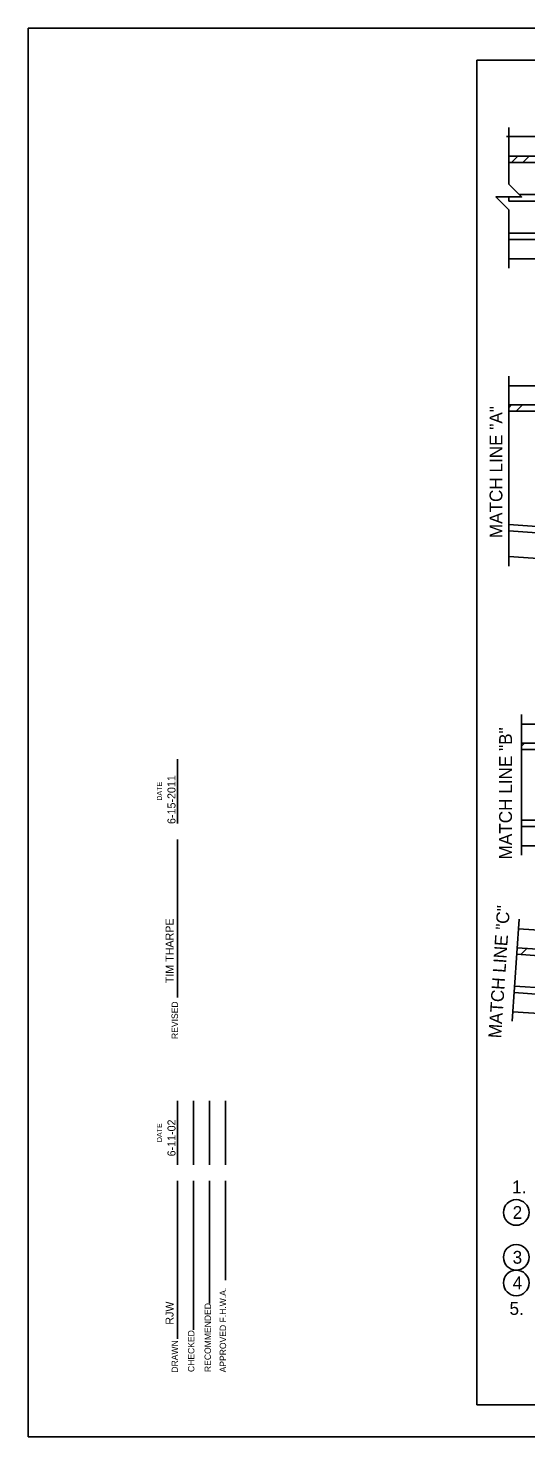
# Model space of a CAD drawing. Extents: x 1000 to 1036.3, y 1000 to 1022.
# Drawn here: x 1000 to 1007.77, y 1000 to 1022 of the extents above; entities that cross this region are included whole.
import ezdxf

# ---------------------------------------------------------------- set-up
doc = ezdxf.new("R2010")
doc.units = 0
doc.layers.add('Level 1', color=7, linetype='Continuous')
doc.layers.add('Level 10', color=7, linetype='Continuous')

msp = doc.modelspace()

# ---------------------------------------------------------------- linework, layer by layer
at = {"layer": 'Level 1'}
for p, q in [((1007.466, 1020.307), (1034.966, 1020.307)), ((1007.544, 1019.9), (1007.644, 1020)), ((1007.721, 1019.9), (1007.821, 1020)), ((1007.5, 1019.3), (1007.5, 1019.364)), ((1007.5, 1016.566), (1007.5, 1013.598)), ((1007.5, 1016.416), (1035, 1016.416)), ((1007.5, 1016.076), (1007.54, 1016.116)), ((1007.617, 1016.016), (1007.717, 1016.116)), ((1007.5, 1013.748), (1034.865, 1011.924)), ((1007.7, 1011.132), (1022.897, 1011.132)), ((1007.7, 1010.784), (1007.748, 1010.832)), ((1007.7, 1009.232), (1022.897, 1009.232)), ((1007.688, 1007.532), (1007.782, 1007.626))]:
    msp.add_line(p, q, dxfattribs=at)
for points in [[(1007.5, 1020.45), (1007.5, 1019.564), (1007.7, 1019.364), (1007.3, 1019.364), (1007.5, 1019.164), (1007.5, 1018.25)], [(1007.5, 1020), (1035, 1020)], [(1007.5, 1019.9), (1035, 1019.9)], [(1007.5, 1019.3), (1008, 1019.3)], [(1007.664, 1019.4), (1008, 1019.4)], [(1007.5, 1018.8), (1023.467, 1018.8), (1035, 1018.032)], [(1007.5, 1018.7), (1023.464, 1018.7), (1035, 1017.932)], [(1007.5, 1018.4), (1023.464, 1018.4), (1035, 1017.632)], [(1007.5, 1016.116), (1035, 1016.116)], [(1007.5, 1016.016), (1035, 1016.016)], [(1007.5, 1014.25), (1027.609, 1012.807), (1034.892, 1012.322)], [(1007.5, 1014.15), (1027.602, 1012.707), (1034.885, 1012.222)], [(1007.7, 1011.282), (1007.7, 1009.082)], [(1007.7, 1010.832), (1022.897, 1010.832)], [(1007.7, 1010.732), (1022.897, 1010.732)], [(1007.7, 1009.632), (1022.897, 1009.632)], [(1007.7, 1009.532), (1022.897, 1009.532)], [(1007.661, 1008.084), (1007.555, 1006.49)], [(1007.651, 1007.935), (1008.131, 1007.903), (1013.08, 1008.174), (1022.907, 1007.518)], [(1007.632, 1007.636), (1008.111, 1007.604), (1013.08, 1007.874), (1022.887, 1007.219)], [(1007.625, 1007.536), (1008.111, 1007.504), (1013.08, 1007.774), (1022.88, 1007.119)], [(1007.625, 1007.536), (1008.111, 1007.504)], [(1007.592, 1007.038), (1008.083, 1007.005), (1012.984, 1006.076), (1022.767, 1005.422)], [(1007.585, 1006.938), (1008.071, 1006.905), (1012.971, 1005.976), (1022.76, 1005.323)], [(1007.565, 1006.64), (1008.051, 1006.608), (1012.971, 1005.676), (1022.74, 1005.024)]]:
    msp.add_lwpolyline(points, dxfattribs=at)
for centre in [(1007.617, 1003.504), (1007.617, 1002.804), (1007.617, 1002.404)]:
    msp.add_circle(centre, 0.2, dxfattribs=at)
at = {"layer": 'Level 10'}
for p, q in [((1000, 1000), (1000, 1022)), ((1000, 1022), (1036, 1022)), ((1007, 1021.5), (1035.5, 1021.5)), ((1007, 1021.5), (1007, 1000.5)), ((1002.331, 1009.581), (1002.331, 1010.581)), ((1002.331, 1006.861), (1002.331, 1009.331)), ((1002.331, 1004.248), (1002.331, 1005.248)), ((1002.581, 1004.248), (1002.581, 1005.248)), ((1002.831, 1004.248), (1002.831, 1005.248)), ((1003.081, 1004.248), (1003.081, 1005.248)), ((1002.331, 1001.528), (1002.331, 1003.998)), ((1002.581, 1001.673), (1002.581, 1003.998)), ((1002.831, 1002.081), (1002.831, 1003.998)), ((1003.081, 1002.448), (1003.081, 1003.998)), ((1035.5, 1000.5), (1007, 1000.5)), ((1036, 1000), (1000, 1000))]:
    msp.add_line(p, q, dxfattribs=at)

# ---------------------------------------------------------------- texts
at = {"layer": 'Level 1'}
for s, height, rotation, p in [('MATCH LINE "A"', 0.2, 90, (1007.401, 1014.035)), ('MATCH LINE "B"', 0.2, 90, (1007.55, 1009.018)), ('6-15-2011', 0.125, 90, (1002.299, 1009.571)), ('MATCH LINE "C"', 0.2, 86.1831, (1007.381, 1006.22)), ('TIM THARPE', 0.125, 90, (1002.268, 1007.084)), ('6-11-02', 0.125, 90, (1002.299, 1004.38)), ('RJW', 0.125, 90, (1002.268, 1001.751))]:
    msp.add_text(s, height=height, rotation=rotation, dxfattribs=at).set_placement(p)
for s, p in [('1.', (1007.553, 1003.804)), ('2', (1007.561, 1003.404)), ('3', (1007.561, 1002.704)), ('4', (1007.561, 1002.304)), ('5.', (1007.512, 1001.904))]:
    msp.add_text(s, height=0.2, dxfattribs=at).set_placement(p)
at = {"layer": 'Level 10'}
for s, height, p in [('DATE', 0.08, (1002.088, 1009.935)), ('REVISED', 0.1, (1002.337, 1006.213)), ('DATE', 0.08, (1002.088, 1004.602)), ('APPROVED F.H.W.A.', 0.1, (1003.089, 1001.006)), ('RECOMMENDED', 0.1, (1002.852, 1001.012)), ('DRAWN', 0.1, (1002.337, 1001.002)), ('CHECKED', 0.1, (1002.593, 1001.012))]:
    msp.add_text(s, height=height, rotation=90, dxfattribs=at).set_placement(p)

doc.saveas('drawing.dxf')
